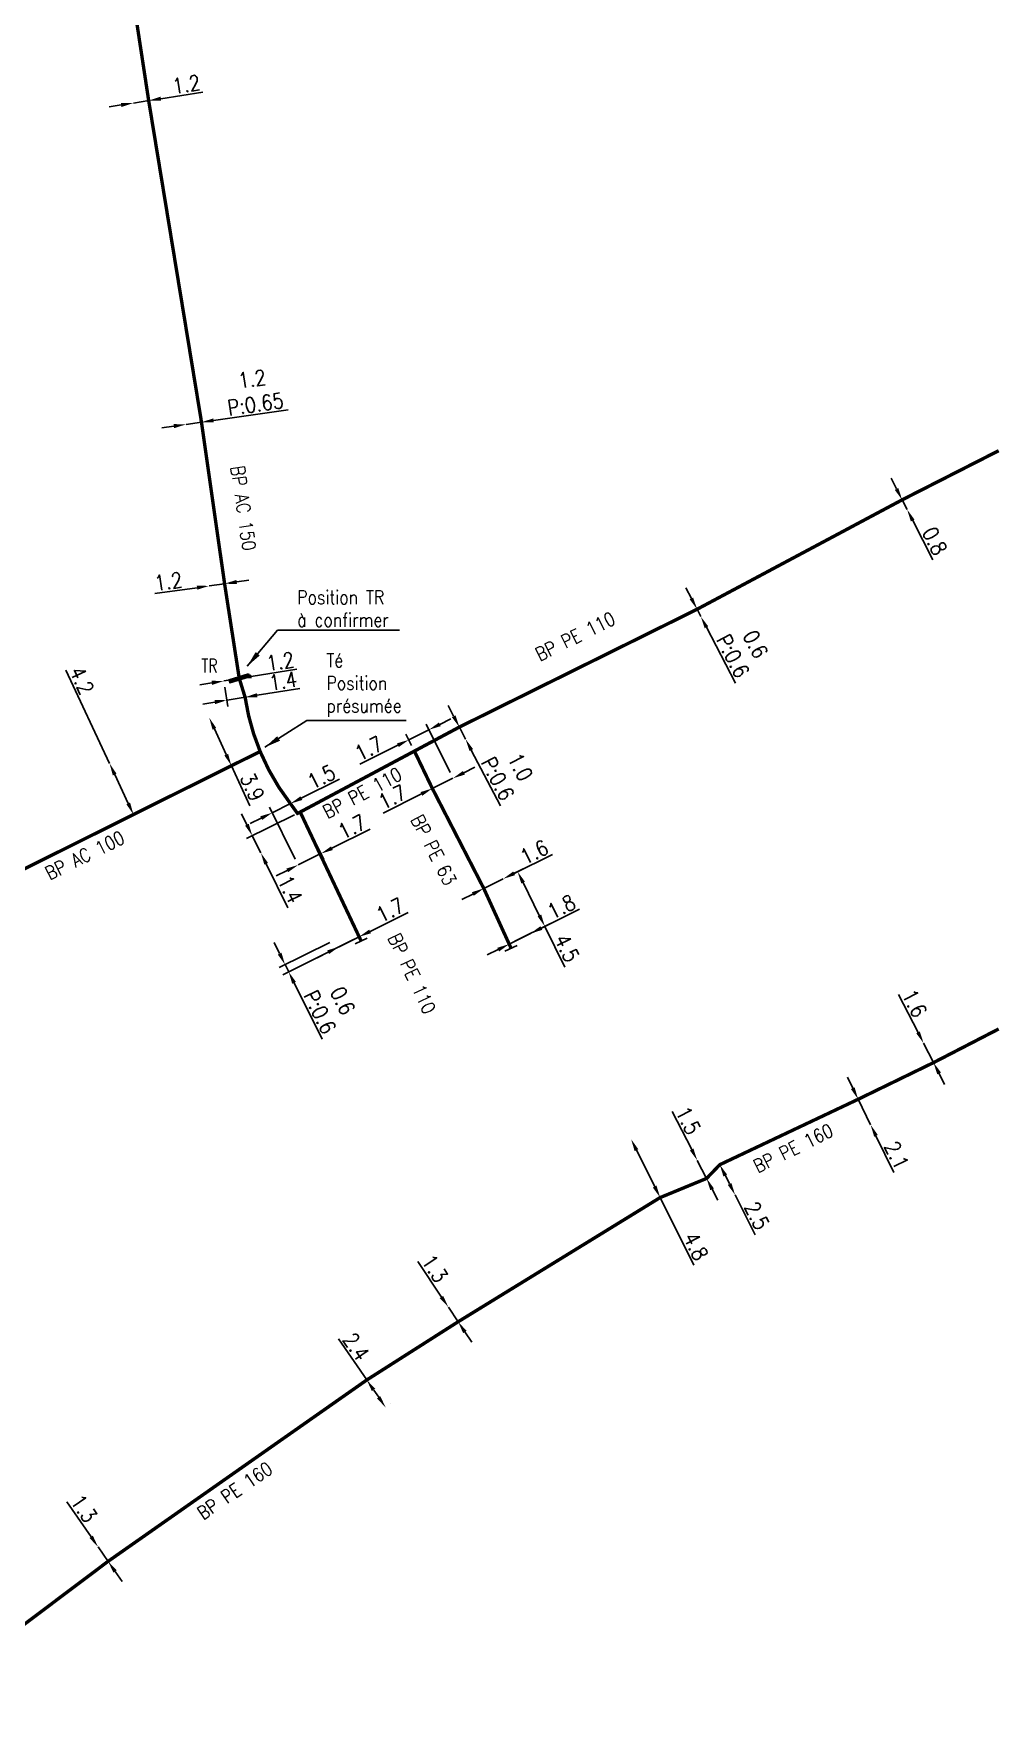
# Model space of a CAD drawing. Header units: millimetres. Extents: x 185000 to 186000, y 127990 to 129010.
# Drawn here: x 185928.9 to 186000.1, y 128261.5 to 128385.3 of the extents above; entities that cross this region are included whole.
import ezdxf
from ezdxf.enums import TextEntityAlignment as Align

# ---------------------------------------------------------------- set-up
doc = ezdxf.new("R2010")
doc.units = ezdxf.units.MM
doc.header["$PDMODE"] = 34
doc.linetypes.add('L_25_AP', pattern=[2000, 1000, 1000])
doc.linetypes.add('L_25_PE', pattern=[2000, 1000, 1000])
doc.layers.get('0').update_dxf_attribs({"linetype": 'CONTINUOUS'})
doc.layers.get('DEFPOINTS').update_dxf_attribs({"linetype": 'CONTINUOUS'})
for name, color, linetype in [('L_150', 1, 'CONTINUOUS'), ('L_300', 7, 'CONTINUOUS'), ('L_340', 7, 'CONTINUOUS')]:
    doc.layers.add(name, color=color, linetype=linetype)
doc.styles.get("Standard").update_dxf_attribs({"font": 'romans.shx', "width": 0.85})
doc.dimstyles.get("Standard").update_dxf_attribs({"dimtxt": 1.5, "dimasz": 1.2, "dimexe": 0.625, "dimexo": 0.625, "dimgap": 0.25, "dimtad": 1, "dimdec": 1, "dimzin": 0, "dimdsep": 46, "dimtxsty": 'Standard', "dimcen": -0.5, "dimadec": 0, "dimazin": 0, "dimtfac": 1, "dimtdec": 1, "dimtmove": 0, "dimatfit": 3, "dimfxl": 0, "dimtolj": 1, "dimtzin": 0, "dimarcsym": 0})

# ---------------------------------------------------------------- blocks, each defined once
blk = doc.blocks.new('*D429')
at = {"layer": 'DEFPOINTS', "color": 0, "linetype": 'Continuous', "transparency": 16777216}
for p in [(185933.67, 128273.82), (185933.67, 128273.82), (185934.41, 128272.76)]:
    blk.add_point(p, dxfattribs=at)
at = {"layer": 'L_150', "color": 0, "linetype": 'Continuous', "lineweight": -2, "transparency": 16777216}
for p, q in [((185933.16, 128274.56), (185931.37, 128277.15)), ((185934.41, 128272.76), (185933.67, 128273.82)), ((185934.93, 128272.02), (185935.44, 128271.28))]:
    blk.add_line(p, q, dxfattribs=at)
at = {"layer": 'L_150', "color": 0, "linetype": 'Continuous', "transparency": 16777216}
for points in [[(185933.29, 128274.65), (185933.04, 128274.48), (185933.67, 128273.82)], [(185935.05, 128272.1), (185934.8, 128271.93), (185934.41, 128272.76)]]:
    blk.add_solid(points, dxfattribs=at)
at = {"layer": 'L_150', "color": 0, "linetype": 'Continuous', "transparency": 16777216, "insert": (185932.63, 128276.65), "char_height": 1.125, "attachment_point": 5, "rotation": 304.6876}
blk.add_mtext('\\A1;1.3', dxfattribs=at)
blk = doc.blocks.new('*D430')
at = {"layer": 'DEFPOINTS', "color": 0, "linetype": 'Continuous', "transparency": 16777216}
for p in [(185953.46, 128286.12), (185954.85, 128284.1), (185954.85, 128284.1)]:
    blk.add_point(p, dxfattribs=at)
at = {"layer": 'L_150', "color": 0, "linetype": 'Continuous', "lineweight": -2, "transparency": 16777216}
for p, q in [((185953.46, 128286.12), (185951.37, 128289.14)), ((185953.84, 128286.39), (185953.84, 128286.39)), ((185954.34, 128284.85), (185953.97, 128285.38)), ((185955.23, 128284.37), (185955.23, 128284.37))]:
    blk.add_line(p, q, dxfattribs=at)
at = {"layer": 'L_150', "color": 0, "linetype": 'Continuous', "transparency": 16777216}
for points in [[(185954.09, 128285.47), (185953.84, 128285.3), (185953.46, 128286.12)], [(185954.46, 128284.93), (185954.21, 128284.76), (185954.85, 128284.1)]]:
    blk.add_solid(points, dxfattribs=at)
at = {"layer": 'L_150', "color": 0, "linetype": 'Continuous', "transparency": 16777216, "insert": (185952.68, 128288.57), "char_height": 1.125, "attachment_point": 5, "rotation": 304.5997}
blk.add_mtext('\\A1;2.4', dxfattribs=at)
blk = doc.blocks.new('*D431')
at = {"layer": 'DEFPOINTS', "color": 0, "linetype": 'Continuous', "transparency": 16777216}
for p in [(185959.47, 128291.49), (185959.47, 128291.49), (185960.19, 128290.41)]:
    blk.add_point(p, dxfattribs=at)
at = {"layer": 'L_150', "color": 0, "linetype": 'Continuous', "lineweight": -2, "transparency": 16777216}
for p, q in [((185958.97, 128292.23), (185957.22, 128294.85)), ((185960.19, 128290.41), (185959.47, 128291.49)), ((185960.69, 128289.66), (185961.19, 128288.91))]:
    blk.add_line(p, q, dxfattribs=at)
at = {"layer": 'L_150', "color": 0, "linetype": 'Continuous', "transparency": 16777216}
for points in [[(185959.09, 128292.32), (185958.84, 128292.15), (185959.47, 128291.49)], [(185960.81, 128289.74), (185960.56, 128289.57), (185960.19, 128290.41)]]:
    blk.add_solid(points, dxfattribs=at)
at = {"layer": 'L_150', "color": 0, "linetype": 'Continuous', "transparency": 16777216, "insert": (185958.47, 128294.33), "char_height": 1.125, "attachment_point": 5, "rotation": 303.7783}
blk.add_mtext('\\A1;1.3', dxfattribs=at)
blk = doc.blocks.new('*D432')
at = {"layer": 'DEFPOINTS', "color": 0, "linetype": 'Continuous', "transparency": 16777216}
for p in [(185972.93, 128303.86), (185972.93, 128303.86), (185975.07, 128299.56)]:
    blk.add_point(p, dxfattribs=at)
at = {"layer": 'L_150', "color": 0, "linetype": 'Continuous', "lineweight": -2, "transparency": 16777216}
for p, q in [((185973.33, 128303.05), (185974.67, 128300.37)), ((185975.07, 128299.56), (185977.56, 128294.58))]:
    blk.add_line(p, q, dxfattribs=at)
at = {"layer": 'L_150', "color": 0, "linetype": 'Continuous', "transparency": 16777216}
for points in [[(185973.46, 128303.12), (185973.19, 128302.98), (185972.93, 128303.86)], [(185974.8, 128300.44), (185974.53, 128300.3), (185975.07, 128299.56)]]:
    blk.add_solid(points, dxfattribs=at)
at = {"layer": 'L_150', "color": 0, "linetype": 'Continuous', "transparency": 16777216, "insert": (185977.7, 128295.97), "char_height": 1.125, "attachment_point": 5, "rotation": 296.5548}
blk.add_mtext('\\A1;4.8', dxfattribs=at)
blk = doc.blocks.new('*D433')
at = {"layer": 'DEFPOINTS', "color": 0, "linetype": 'Continuous', "transparency": 16777216}
for p in [(185979.46, 128301.98), (185980.59, 128299.75), (185980.59, 128299.75)]:
    blk.add_point(p, dxfattribs=at)
at = {"layer": 'L_150', "color": 0, "linetype": 'Continuous', "lineweight": -2, "transparency": 16777216}
for p, q in [((185979.87, 128301.18), (185980.18, 128300.56)), ((185980.59, 128299.75), (185982.06, 128296.82))]:
    blk.add_line(p, q, dxfattribs=at)
at = {"layer": 'L_150', "color": 0, "linetype": 'Continuous', "transparency": 16777216}
for points in [[(185980, 128301.25), (185979.73, 128301.11), (185979.46, 128301.98)], [(185980.32, 128300.62), (185980.05, 128300.49), (185980.59, 128299.75)]]:
    blk.add_solid(points, dxfattribs=at)
at = {"layer": 'L_150', "color": 0, "linetype": 'Continuous', "transparency": 16777216, "insert": (185982.19, 128298.22), "char_height": 1.125, "attachment_point": 5, "rotation": 296.7095}
blk.add_mtext('\\A1;2.5', dxfattribs=at)
blk = doc.blocks.new('*D434')
at = {"layer": 'DEFPOINTS', "color": 0, "linetype": 'Continuous', "transparency": 16777216}
for p in [(185989.65, 128306.8), (185990.57, 128304.92), (185990.57, 128304.92)]:
    blk.add_point(p, dxfattribs=at)
at = {"layer": 'L_150', "color": 0, "linetype": 'Continuous', "lineweight": -2, "transparency": 16777216}
for p, q in [((185989.26, 128307.61), (185988.86, 128308.42)), ((185989.65, 128306.8), (185990.57, 128304.92)), ((185990.96, 128304.11), (185992.28, 128301.4))]:
    blk.add_line(p, q, dxfattribs=at)
at = {"layer": 'L_150', "color": 0, "linetype": 'Continuous', "transparency": 16777216}
for points in [[(185989.39, 128307.68), (185989.12, 128307.55), (185989.65, 128306.8)], [(185991.1, 128304.17), (185990.83, 128304.04), (185990.57, 128304.92)]]:
    blk.add_solid(points, dxfattribs=at)
at = {"layer": 'L_150', "color": 0, "linetype": 'Continuous', "transparency": 16777216, "insert": (185992.49, 128302.68), "char_height": 1.125, "attachment_point": 5, "rotation": 295.943}
blk.add_mtext('\\A1;2.1', dxfattribs=at)
blk = doc.blocks.new('*D435')
at = {"layer": 'DEFPOINTS', "color": 0, "linetype": 'Continuous', "transparency": 16777216}
for p in [(185977.8, 128302.3), (185977.8, 128302.3), (185978.49, 128300.97)]:
    blk.add_point(p, dxfattribs=at)
at = {"layer": 'L_150', "color": 0, "linetype": 'Continuous', "lineweight": -2, "transparency": 16777216}
for p, q in [((185977.39, 128303.1), (185975.95, 128305.9)), ((185978.49, 128300.97), (185977.8, 128302.3)), ((185978.9, 128300.17), (185979.31, 128299.37))]:
    blk.add_line(p, q, dxfattribs=at)
at = {"layer": 'L_150', "color": 0, "linetype": 'Continuous', "transparency": 16777216}
for points in [[(185977.52, 128303.17), (185977.26, 128303.03), (185977.8, 128302.3)], [(185979.03, 128300.23), (185978.76, 128300.1), (185978.49, 128300.97)]]:
    blk.add_solid(points, dxfattribs=at)
at = {"layer": 'L_150', "color": 0, "linetype": 'Continuous', "transparency": 16777216, "insert": (185977.13, 128305.24), "char_height": 1.125, "attachment_point": 5, "rotation": 297.1933}
blk.add_mtext('\\A1;1.5', dxfattribs=at)
blk = doc.blocks.new('*D218')
at = {"layer": 'DEFPOINTS', "color": 0, "linetype": 'Continuous', "transparency": 16777216}
for p in [(185994.47, 128310.93), (185994.47, 128310.93), (185995.2, 128309.5)]:
    blk.add_point(p, dxfattribs=at)
at = {"layer": 'L_150', "color": 0, "linetype": 'Continuous', "lineweight": -2, "transparency": 16777216}
for p, q in [((185994.06, 128311.73), (185992.62, 128314.52)), ((185995.2, 128309.5), (185994.47, 128310.93)), ((185995.61, 128308.7), (185996.02, 128307.9))]:
    blk.add_line(p, q, dxfattribs=at)
at = {"layer": 'L_150', "color": 0, "linetype": 'Continuous', "transparency": 16777216}
for points in [[(185994.19, 128311.8), (185993.93, 128311.66), (185994.47, 128310.93)], [(185995.75, 128308.77), (185995.48, 128308.63), (185995.2, 128309.5)]]:
    blk.add_solid(points, dxfattribs=at)
at = {"layer": 'L_150', "color": 0, "linetype": 'Continuous', "transparency": 16777216, "insert": (185993.8, 128313.87), "char_height": 1.125, "attachment_point": 5, "rotation": 297.1933}
blk.add_mtext('\\A1;1.6', dxfattribs=at)
blk = doc.blocks.new('*D1901')
at = {"layer": 'DEFPOINTS', "color": 0, "linetype": 'Continuous', "transparency": 16777216}
for p in [(185936.27, 128380.19), (185936.27, 128380.19), (185937.4, 128380.37)]:
    blk.add_point(p, dxfattribs=at)
at = {"layer": 'L_150', "color": 0, "linetype": 'Continuous', "lineweight": -2, "transparency": 16777216}
for p, q in [((185938.29, 128380.51), (185941.39, 128381)), ((185935.38, 128380.05), (185934.49, 128379.91)), ((185936.27, 128380.19), (185937.4, 128380.37))]:
    blk.add_line(p, q, dxfattribs=at)
at = {"layer": 'L_150', "color": 0, "linetype": 'Continuous', "transparency": 16777216}
for points in [[(185935.35, 128380.2), (185935.4, 128379.9), (185936.27, 128380.19)], [(185938.27, 128380.66), (185938.31, 128380.36), (185937.4, 128380.37)]]:
    blk.add_solid(points, dxfattribs=at)
at = {"layer": 'L_150', "color": 0, "linetype": 'Continuous', "transparency": 16777216, "insert": (185940.17, 128381.57), "char_height": 1.125, "attachment_point": 5, "rotation": 8.969}
blk.add_mtext('\\A1;1.2', dxfattribs=at)
blk = doc.blocks.new('*D1902')
at = {"layer": 'DEFPOINTS', "color": 0, "linetype": 'Continuous', "transparency": 16777216}
for p in [(185940.15, 128356.52), (185940.15, 128356.52), (185941.29, 128356.68)]:
    blk.add_point(p, dxfattribs=at)
at = {"layer": 'L_150', "color": 0, "linetype": 'Continuous', "lineweight": -2, "transparency": 16777216}
for p, q in [((185942.18, 128356.81), (185947.68, 128357.59)), ((185939.26, 128356.39), (185938.37, 128356.27)), ((185940.15, 128356.52), (185941.29, 128356.68))]:
    blk.add_line(p, q, dxfattribs=at)
at = {"layer": 'L_150', "color": 0, "linetype": 'Continuous', "transparency": 16777216}
for points in [[(185939.24, 128356.54), (185939.28, 128356.24), (185940.15, 128356.52)], [(185942.16, 128356.96), (185942.2, 128356.66), (185941.29, 128356.68)]]:
    blk.add_solid(points, dxfattribs=at)
at = {"layer": 'L_150', "color": 0, "linetype": 'Continuous', "transparency": 16777216, "insert": (185945.14, 128358.94), "char_height": 1.125, "attachment_point": 5, "rotation": 8.1222}
blk.add_mtext('\\A1;1.2\\PP:0.65', dxfattribs=at)
blk = doc.blocks.new('*D1903')
at = {"layer": 'DEFPOINTS', "color": 0, "linetype": 'Continuous', "transparency": 16777216}
for p in [(185941.85, 128344.62), (185941.85, 128344.62), (185942.99, 128344.78)]:
    blk.add_point(p, dxfattribs=at)
at = {"layer": 'L_150', "color": 0, "linetype": 'Continuous', "lineweight": -2, "transparency": 16777216}
for p, q in [((185943.88, 128344.91), (185944.77, 128345.04)), ((185940.96, 128344.49), (185937.85, 128344.05)), ((185942.99, 128344.78), (185941.85, 128344.62))]:
    blk.add_line(p, q, dxfattribs=at)
at = {"layer": 'L_150', "color": 0, "linetype": 'Continuous', "transparency": 16777216}
for points in [[(185943.86, 128345.06), (185943.9, 128344.76), (185942.99, 128344.78)], [(185940.94, 128344.64), (185940.98, 128344.34), (185941.85, 128344.62)]]:
    blk.add_solid(points, dxfattribs=at)
at = {"layer": 'L_150', "color": 0, "linetype": 'Continuous', "transparency": 16777216, "insert": (185938.85, 128344.95), "char_height": 1.125, "attachment_point": 5, "rotation": 8.1733}
blk.add_mtext('\\A1;1.2', dxfattribs=at)
blk = doc.blocks.new('*D1904')
at = {"layer": 'DEFPOINTS', "color": 0, "linetype": 'Continuous', "transparency": 16777216}
for p in [(185942.94, 128337.62), (185942.94, 128337.62), (185944.07, 128337.81)]:
    blk.add_point(p, dxfattribs=at)
at = {"layer": 'L_340', "color": 0, "linetype": 'Continuous', "lineweight": -2, "transparency": 16777216}
for p, q in [((185942.94, 128337.62), (185944.07, 128337.81)), ((185944.96, 128337.95), (185948.32, 128338.48)), ((185942.05, 128337.48), (185941.16, 128337.34))]:
    blk.add_line(p, q, dxfattribs=at)
at = {"layer": 'L_340', "color": 0, "linetype": 'Continuous', "transparency": 16777216}
for points in [[(185942.03, 128337.63), (185942.07, 128337.33), (185942.94, 128337.62)], [(185944.94, 128338.1), (185944.99, 128337.8), (185944.07, 128337.81)]]:
    blk.add_solid(points, dxfattribs=at)
at = {"layer": 'L_340', "color": 0, "linetype": 'Continuous', "transparency": 16777216, "insert": (185947.09, 128339.05), "char_height": 1.125, "attachment_point": 5, "rotation": 9.0771}
blk.add_mtext('\\A1;1.2', dxfattribs=at)
blk = doc.blocks.new('*D1905')
at = {"layer": 'DEFPOINTS', "color": 0, "linetype": 'Continuous', "transparency": 16777216}
for p in [(185942.94, 128337.62), (185944.5, 128336.42), (185943.17, 128336.2)]:
    blk.add_point(p, dxfattribs=at)
at = {"layer": 'L_150', "color": 0, "linetype": 'Continuous', "lineweight": -2, "transparency": 16777216}
for p, q in [((185943.01, 128337.16), (185943.24, 128335.74)), ((185943.17, 128336.2), (185944.5, 128336.42)), ((185945.39, 128336.56), (185948.54, 128337.06)), ((185942.28, 128336.06), (185941.39, 128335.92))]:
    blk.add_line(p, q, dxfattribs=at)
at = {"layer": 'L_150', "color": 0, "linetype": 'Continuous', "transparency": 16777216}
for points in [[(185945.36, 128336.71), (185945.41, 128336.41), (185944.5, 128336.42)], [(185942.25, 128336.21), (185942.3, 128335.91), (185943.17, 128336.2)]]:
    blk.add_solid(points, dxfattribs=at)
at = {"layer": 'L_150', "color": 0, "linetype": 'Continuous', "transparency": 16777216, "insert": (185947.29, 128337.62), "char_height": 1.125, "attachment_point": 5, "rotation": 9.0771}
blk.add_mtext('\\A1;1.4', dxfattribs=at)
blk = doc.blocks.new('*D1906')
at = {"layer": 'DEFPOINTS', "color": 0, "linetype": 'Continuous', "transparency": 16777216}
for p in [(185941.86, 128334.91), (185941.86, 128334.91), (185943.49, 128331.37)]:
    blk.add_point(p, dxfattribs=at)
at = {"layer": 'L_150', "color": 0, "linetype": 'Continuous', "lineweight": -2, "transparency": 16777216}
for p, q in [((185942.24, 128334.1), (185943.11, 128332.19)), ((185943.49, 128331.37), (185944.84, 128328.43))]:
    blk.add_line(p, q, dxfattribs=at)
at = {"layer": 'L_150', "color": 0, "linetype": 'Continuous', "transparency": 16777216}
for points in [[(185942.37, 128334.16), (185942.1, 128334.03), (185941.86, 128334.91)], [(185943.25, 128332.25), (185942.98, 128332.13), (185943.49, 128331.37)]]:
    blk.add_solid(points, dxfattribs=at)
at = {"layer": 'L_150', "color": 0, "linetype": 'Continuous', "transparency": 16777216, "insert": (185945.03, 128329.81), "char_height": 1.125, "attachment_point": 5, "rotation": 294.6601}
blk.add_mtext('\\A1;3.9', dxfattribs=at)
blk = doc.blocks.new('*D1923')
at = {"layer": 'DEFPOINTS', "color": 0, "linetype": 'Continuous', "transparency": 16777216}
for p in [(185934.52, 128331.54), (185934.52, 128331.54), (185936.28, 128327.78)]:
    blk.add_point(p, dxfattribs=at)
at = {"layer": 'L_150', "color": 0, "linetype": 'Continuous', "lineweight": -2, "transparency": 16777216}
for p, q in [((185934.52, 128331.54), (185931.29, 128338.42)), ((185935.89, 128328.59), (185934.9, 128330.72))]:
    blk.add_line(p, q, dxfattribs=at)
at = {"layer": 'L_150', "color": 0, "linetype": 'Continuous', "transparency": 16777216}
for points in [[(185935.03, 128330.79), (185934.76, 128330.66), (185934.52, 128331.54)], [(185936.03, 128328.66), (185935.76, 128328.53), (185936.28, 128327.78)]]:
    blk.add_solid(points, dxfattribs=at)
at = {"layer": 'L_150', "color": 0, "linetype": 'Continuous', "transparency": 16777216, "insert": (185932.48, 128337.66), "char_height": 1.125, "attachment_point": 5, "rotation": 295.081}
blk.add_mtext('\\A1;4.2', dxfattribs=at)
blk = doc.blocks.new('*D1933')
at = {"layer": 'DEFPOINTS', "color": 0, "linetype": 'Continuous', "transparency": 16777216}
for p in [(185960.28, 128334.22), (185960.74, 128333.33), (185960.74, 128333.33)]:
    blk.add_point(p, dxfattribs=at)
at = {"layer": 'L_150', "color": 0, "linetype": 'Continuous', "lineweight": -2, "transparency": 16777216}
for p, q in [((185959.86, 128335.02), (185959.45, 128335.81)), ((185960.28, 128334.22), (185960.74, 128333.33)), ((185961.16, 128332.53), (185963.31, 128328.41))]:
    blk.add_line(p, q, dxfattribs=at)
at = {"layer": 'L_150', "color": 0, "linetype": 'Continuous', "transparency": 16777216}
for points in [[(185960, 128335.08), (185959.73, 128334.95), (185960.28, 128334.22)], [(185961.29, 128332.6), (185961.03, 128332.46), (185960.74, 128333.33)]]:
    blk.add_solid(points, dxfattribs=at)
at = {"layer": 'L_150', "color": 0, "linetype": 'Continuous', "transparency": 16777216, "insert": (185963.94, 128330.85), "char_height": 1.125, "attachment_point": 5, "rotation": 297.5251}
blk.add_mtext('\\A1;1.0\\PP:0.6', dxfattribs=at)
blk = doc.blocks.new('*D1934')
at = {"layer": 'DEFPOINTS', "color": 0, "linetype": 'Continuous', "transparency": 16777216}
for p in [(185948.56, 128327.96), (185945.66, 128324.95), (185945.66, 128324.95)]:
    blk.add_point(p, dxfattribs=at)
at = {"layer": 'L_150', "color": 0, "linetype": 'Continuous', "lineweight": -2, "transparency": 16777216}
for p, q in [((185944.63, 128327.02), (185944.23, 128327.83)), ((185948.14, 128327.76), (185944.61, 128326.01)), ((185945.03, 128326.22), (185945.66, 128324.95)), ((185946.06, 128324.14), (185947.66, 128320.91))]:
    blk.add_line(p, q, dxfattribs=at)
at = {"layer": 'L_150', "color": 0, "linetype": 'Continuous', "transparency": 16777216}
for points in [[(185944.77, 128327.09), (185944.5, 128326.96), (185945.03, 128326.22)], [(185946.19, 128324.21), (185945.92, 128324.08), (185945.66, 128324.95)]]:
    blk.add_solid(points, dxfattribs=at)
at = {"layer": 'L_150', "color": 0, "linetype": 'Continuous', "transparency": 16777216, "insert": (185947.82, 128322.27), "char_height": 1.125, "attachment_point": 5, "rotation": 296.3616}
blk.add_mtext('\\A1;1.4', dxfattribs=at)
blk = doc.blocks.new('*D1935')
at = {"layer": 'DEFPOINTS', "color": 0, "linetype": 'Continuous', "transparency": 16777216}
for p in [(185948.56, 128327.96), (185948.41, 128324.06), (185948.41, 128324.06)]:
    blk.add_point(p, dxfattribs=at)
at = {"layer": 'L_150', "color": 0, "linetype": 'Continuous', "lineweight": -2, "transparency": 16777216}
for p, q in [((185948.77, 128327.54), (185950.3, 128324.48)), ((185950.89, 128325.3), (185953.71, 128326.7)), ((185948.41, 128324.06), (185950.09, 128324.9)), ((185947.61, 128323.66), (185946.8, 128323.26))]:
    blk.add_line(p, q, dxfattribs=at)
at = {"layer": 'L_150', "color": 0, "linetype": 'Continuous', "transparency": 16777216}
for points in [[(185950.83, 128325.43), (185950.96, 128325.16), (185950.09, 128324.9)], [(185947.54, 128323.8), (185947.67, 128323.53), (185948.41, 128324.06)]]:
    blk.add_solid(points, dxfattribs=at)
at = {"layer": 'L_150', "color": 0, "linetype": 'Continuous', "transparency": 16777216, "insert": (185952.37, 128326.87), "char_height": 1.125, "attachment_point": 5, "rotation": 26.4579}
blk.add_mtext('\\A1;1.7', dxfattribs=at)
blk = doc.blocks.new('*D1936')
at = {"layer": 'DEFPOINTS', "color": 0, "linetype": 'Continuous', "transparency": 16777216}
for p in [(185946.5, 128327.91), (185947.84, 128328.58), (185948.41, 128324.06)]:
    blk.add_point(p, dxfattribs=at)
at = {"layer": 'L_150', "color": 0, "linetype": 'Continuous', "lineweight": -2, "transparency": 16777216}
for p, q in [((185948.64, 128328.98), (185951.46, 128330.38)), ((185948.2, 128324.48), (185946.29, 128328.33)), ((185946.5, 128327.91), (185947.84, 128328.58)), ((185945.69, 128327.51), (185944.88, 128327.11))]:
    blk.add_line(p, q, dxfattribs=at)
at = {"layer": 'L_150', "color": 0, "linetype": 'Continuous', "transparency": 16777216}
for points in [[(185948.58, 128329.12), (185948.71, 128328.85), (185947.84, 128328.58)], [(185945.62, 128327.65), (185945.76, 128327.38), (185946.5, 128327.91)]]:
    blk.add_solid(points, dxfattribs=at)
at = {"layer": 'L_150', "color": 0, "linetype": 'Continuous', "transparency": 16777216, "insert": (185950.12, 128330.55), "char_height": 1.125, "attachment_point": 5, "rotation": 26.4579}
blk.add_mtext('\\A1;1.5', dxfattribs=at)
blk = doc.blocks.new('*D1937')
at = {"layer": 'DEFPOINTS', "color": 0, "linetype": 'Continuous', "transparency": 16777216}
for p in [(185951.15, 128318.57), (185952.9, 128318.77), (185947.44, 128316.72)]:
    blk.add_point(p, dxfattribs=at)
at = {"layer": 'L_300', "color": 0, "linetype": 'Continuous', "lineweight": -2, "transparency": 16777216}
for p, q in [((185947.04, 128317.53), (185946.64, 128318.34)), ((185950.73, 128318.36), (185947.02, 128316.52)), ((185952.48, 128318.56), (185947.29, 128315.98)), ((185947.44, 128316.72), (185947.71, 128316.19)), ((185948.11, 128315.38), (185950.17, 128311.22))]:
    blk.add_line(p, q, dxfattribs=at)
at = {"layer": 'L_300', "color": 0, "linetype": 'Continuous', "transparency": 16777216}
for points in [[(185947.18, 128317.6), (185946.91, 128317.46), (185947.44, 128316.72)], [(185948.24, 128315.45), (185947.97, 128315.31), (185947.71, 128316.19)]]:
    blk.add_solid(points, dxfattribs=at)
at = {"layer": 'L_300', "color": 0, "linetype": 'Continuous', "transparency": 16777216, "insert": (185950.85, 128313.64), "char_height": 1.125, "attachment_point": 5, "rotation": 296.3458}
blk.add_mtext('\\A1;0.6\\PP:0.6', dxfattribs=at)
blk = doc.blocks.new('*D1938')
at = {"layer": 'DEFPOINTS', "color": 0, "linetype": 'Continuous', "transparency": 16777216}
for p in [(185951.42, 128318.03), (185951.42, 128318.03), (185952.9, 128318.77)]:
    blk.add_point(p, dxfattribs=at)
at = {"layer": 'L_300', "color": 0, "linetype": 'Continuous', "lineweight": -2, "transparency": 16777216}
for p, q in [((185953.7, 128319.17), (185956.51, 128320.57)), ((185951.42, 128318.03), (185952.9, 128318.77)), ((185950.61, 128317.63), (185949.81, 128317.23))]:
    blk.add_line(p, q, dxfattribs=at)
at = {"layer": 'L_300', "color": 0, "linetype": 'Continuous', "transparency": 16777216}
for points in [[(185953.64, 128319.3), (185953.77, 128319.03), (185952.9, 128318.77)], [(185950.55, 128317.77), (185950.68, 128317.5), (185951.42, 128318.03)]]:
    blk.add_solid(points, dxfattribs=at)
at = {"layer": 'L_300', "color": 0, "linetype": 'Continuous', "transparency": 16777216, "insert": (185955.18, 128320.74), "char_height": 1.125, "attachment_point": 5, "rotation": 26.4579}
blk.add_mtext('\\A1;1.7', dxfattribs=at)
blk = doc.blocks.new('L_340_07')
at = {"color": 0, "linetype": 'Continuous', "const_width": 0.25, "flags": 128}
blk.add_lwpolyline([(0, 0), (0.35, 0)], dxfattribs=at)
at = {"color": 0, "linetype": 'Continuous', "flags": 128}
blk.add_lwpolyline([(0.35, -0.5), (0.35, 0.5)], dxfattribs=at)
at = {"color": 0, "linetype": 'Continuous', "width": 0.75, "flags": 3}
for tag, p in [('DEF_LEG', (0.72, -3.47)), ('DEF_COUP', (0.72, -5.97)), ('DEF_TYPE', (0.72, -8.47))]:
    blk.add_attdef(tag, text='', height=1.2, dxfattribs=at).set_placement(p, align=Align.MIDDLE)
blk = doc.blocks.new('*D1939')
at = {"layer": 'DEFPOINTS', "color": 0, "linetype": 'Continuous', "transparency": 16777216}
for p in [(185959.81, 128330.45), (185959.81, 128330.45), (185958.29, 128329.7)]:
    blk.add_point(p, dxfattribs=at)
at = {"layer": 'L_150', "color": 0, "linetype": 'Continuous', "lineweight": -2, "transparency": 16777216}
for p, q in [((185959.81, 128330.45), (185958.29, 128329.7)), ((185960.62, 128330.86), (185961.42, 128331.26)), ((185957.49, 128329.29), (185954.68, 128327.89))]:
    blk.add_line(p, q, dxfattribs=at)
at = {"layer": 'L_150', "color": 0, "linetype": 'Continuous', "transparency": 16777216}
for points in [[(185960.55, 128330.99), (185960.69, 128330.72), (185959.81, 128330.45)], [(185957.42, 128329.43), (185957.55, 128329.16), (185958.29, 128329.7)]]:
    blk.add_solid(points, dxfattribs=at)
at = {"layer": 'L_150', "color": 0, "linetype": 'Continuous', "transparency": 16777216, "insert": (185955.34, 128329.06), "char_height": 1.125, "attachment_point": 5, "rotation": 26.4969}
blk.add_mtext('\\A1;1.7', dxfattribs=at)
blk = doc.blocks.new('*D1940')
at = {"layer": 'DEFPOINTS', "color": 0, "linetype": 'Continuous', "transparency": 16777216}
for p in [(185963.51, 128323.04), (185964.57, 128323.57), (185963.95, 128318.23)]:
    blk.add_point(p, dxfattribs=at)
at = {"layer": 'L_340', "color": 0, "linetype": 'Continuous', "lineweight": -2, "transparency": 16777216}
for p, q in [((185963.93, 128323.25), (185964.99, 128323.78)), ((185964.97, 128322.76), (185966.17, 128320.34)), ((185964.37, 128318.44), (185966.99, 128319.75)), ((185966.57, 128319.54), (185968.06, 128316.54))]:
    blk.add_line(p, q, dxfattribs=at)
at = {"layer": 'L_340', "color": 0, "linetype": 'Continuous', "transparency": 16777216}
for points in [[(185965.11, 128322.83), (185964.84, 128322.7), (185964.57, 128323.57)], [(185966.31, 128320.41), (185966.04, 128320.28), (185966.57, 128319.54)]]:
    blk.add_solid(points, dxfattribs=at)
at = {"layer": 'L_340', "color": 0, "linetype": 'Continuous', "transparency": 16777216, "insert": (185968.2, 128317.94), "char_height": 1.125, "attachment_point": 5, "rotation": 296.3931}
blk.add_mtext('\\A1;4.5', dxfattribs=at)
blk = doc.blocks.new('*D1941')
at = {"layer": 'DEFPOINTS', "color": 0, "linetype": 'Continuous', "transparency": 16777216}
for p in [(185963.51, 128323.04), (185963.51, 128323.04), (185962.08, 128322.33)]:
    blk.add_point(p, dxfattribs=at)
at = {"layer": 'L_150', "color": 0, "linetype": 'Continuous', "lineweight": -2, "transparency": 16777216}
for p, q in [((185964.32, 128323.44), (185967.13, 128324.84)), ((185962.08, 128322.33), (185963.51, 128323.04)), ((185961.27, 128321.92), (185960.47, 128321.52))]:
    blk.add_line(p, q, dxfattribs=at)
at = {"layer": 'L_150', "color": 0, "linetype": 'Continuous', "transparency": 16777216}
for points in [[(185964.25, 128323.58), (185964.38, 128323.31), (185963.51, 128323.04)], [(185961.21, 128322.06), (185961.34, 128321.79), (185962.08, 128322.33)]]:
    blk.add_solid(points, dxfattribs=at)
at = {"layer": 'L_150', "color": 0, "linetype": 'Continuous', "transparency": 16777216, "insert": (185965.79, 128325.01), "char_height": 1.125, "attachment_point": 5, "rotation": 26.4969}
blk.add_mtext('\\A1;1.6', dxfattribs=at)
blk = doc.blocks.new('*D1942')
at = {"layer": 'DEFPOINTS', "color": 0, "linetype": 'Continuous', "transparency": 16777216}
for p in [(185965.51, 128319.01), (185965.51, 128319.01), (185963.95, 128318.23)]:
    blk.add_point(p, dxfattribs=at)
at = {"layer": 'L_340', "color": 0, "linetype": 'Continuous', "lineweight": -2, "transparency": 16777216}
for p, q in [((185966.32, 128319.41), (185969.13, 128320.81)), ((185963.95, 128318.23), (185965.51, 128319.01)), ((185963.14, 128317.83), (185962.34, 128317.43))]:
    blk.add_line(p, q, dxfattribs=at)
at = {"layer": 'L_340', "color": 0, "linetype": 'Continuous', "transparency": 16777216}
for points in [[(185966.25, 128319.55), (185966.39, 128319.28), (185965.51, 128319.01)], [(185963.07, 128317.96), (185963.21, 128317.69), (185963.95, 128318.23)]]:
    blk.add_solid(points, dxfattribs=at)
at = {"layer": 'L_340', "color": 0, "linetype": 'Continuous', "transparency": 16777216, "insert": (185967.79, 128320.98), "char_height": 1.125, "attachment_point": 5, "rotation": 26.4969}
blk.add_mtext('\\A1;1.8', dxfattribs=at)
blk = doc.blocks.new('*D1943')
at = {"layer": 'DEFPOINTS', "color": 0, "linetype": 'Continuous', "transparency": 16777216}
for p in [(185958.04, 128334.02), (185956.97, 128332.45), (185959.81, 128330.45)]:
    blk.add_point(p, dxfattribs=at)
at = {"layer": 'L_150', "color": 0, "linetype": 'Continuous', "lineweight": -2, "transparency": 16777216}
for p, q in [((185958.04, 128334.02), (185956.56, 128333.28)), ((185959.6, 128330.87), (185957.83, 128334.44)), ((185958.84, 128334.42), (185959.65, 128334.82)), ((185955.75, 128332.88), (185952.94, 128331.48)), ((185956.76, 128332.87), (185956.35, 128333.7))]:
    blk.add_line(p, q, dxfattribs=at)
at = {"layer": 'L_150', "color": 0, "linetype": 'Continuous', "transparency": 16777216}
for points in [[(185958.78, 128334.56), (185958.91, 128334.29), (185958.04, 128334.02)], [(185955.69, 128333.02), (185955.82, 128332.75), (185956.56, 128333.28)]]:
    blk.add_solid(points, dxfattribs=at)
at = {"layer": 'L_150', "color": 0, "linetype": 'Continuous', "transparency": 16777216, "insert": (185953.61, 128332.65), "char_height": 1.125, "attachment_point": 5, "rotation": 26.4969}
blk.add_mtext('\\A1;1.7', dxfattribs=at)
blk = doc.blocks.new('*D1944')
at = {"layer": 'DEFPOINTS', "color": 0, "linetype": 'Continuous', "transparency": 16777216}
for p in [(185977.79, 128342.9), (185978.06, 128342.36), (185978.06, 128342.36)]:
    blk.add_point(p, dxfattribs=at)
at = {"layer": 'L_150', "color": 0, "linetype": 'Continuous', "lineweight": -2, "transparency": 16777216}
for p, q in [((185977.37, 128343.7), (185976.96, 128344.49)), ((185977.79, 128342.9), (185978.06, 128342.36)), ((185978.48, 128341.57), (185980.62, 128337.45))]:
    blk.add_line(p, q, dxfattribs=at)
at = {"layer": 'L_150', "color": 0, "linetype": 'Continuous', "transparency": 16777216}
for points in [[(185977.5, 128343.76), (185977.24, 128343.63), (185977.79, 128342.9)], [(185978.61, 128341.64), (185978.35, 128341.5), (185978.06, 128342.36)]]:
    blk.add_solid(points, dxfattribs=at)
at = {"layer": 'L_150', "color": 0, "linetype": 'Continuous', "transparency": 16777216, "insert": (185981.26, 128339.89), "char_height": 1.125, "attachment_point": 5, "rotation": 297.491}
blk.add_mtext('\\A1;0.6\\PP:0.6', dxfattribs=at)
blk = doc.blocks.new('*D1945')
at = {"layer": 'DEFPOINTS', "color": 0, "linetype": 'Continuous', "transparency": 16777216}
for p in [(185992.89, 128350.96), (185993.26, 128350.24), (185993.26, 128350.24)]:
    blk.add_point(p, dxfattribs=at)
at = {"layer": 'L_150', "color": 0, "linetype": 'Continuous', "lineweight": -2, "transparency": 16777216}
for p, q in [((185992.48, 128351.76), (185992.07, 128352.56)), ((185992.89, 128350.96), (185993.26, 128350.24)), ((185993.67, 128349.44), (185995.16, 128346.53))]:
    blk.add_line(p, q, dxfattribs=at)
at = {"layer": 'L_150', "color": 0, "linetype": 'Continuous', "transparency": 16777216}
for points in [[(185992.61, 128351.83), (185992.35, 128351.69), (185992.89, 128350.96)], [(185993.8, 128349.51), (185993.53, 128349.37), (185993.26, 128350.24)]]:
    blk.add_solid(points, dxfattribs=at)
at = {"layer": 'L_150', "color": 0, "linetype": 'Continuous', "transparency": 16777216, "insert": (185995.29, 128347.93), "char_height": 1.125, "attachment_point": 5, "rotation": 297.1283}
blk.add_mtext('\\A1;0.8', dxfattribs=at)
blk = doc.blocks.new('L_340_19')
at = {"linetype": 'Continuous'}
blk.add_hatch(color=0, dxfattribs=at).paths.add_polyline_path([(0.12, 0.75), (-0.12, 0.75), (-0.12, -0.75), (0.12, -0.75)])
at = {"color": 0, "linetype": 'Continuous'}
blk.add_lwpolyline([(-0.12, 0.75), (0.12, 0.75), (0.12, -0.75), (-0.12, -0.75)], close=True, dxfattribs=at)
at = {"color": 0, "linetype": 'Continuous', "width": 0.75}
for tag, height, flags, p in [('TR', 1, 8, (0, 1.98)), ('DEF_LEG', 1.2, 3, (0, -5)), ('DEF_COUP', 1.2, 3, (0, -7.5)), ('DEF_TYPE', 1.2, 3, (0, -10))]:
    blk.add_attdef(tag, text='', height=height, dxfattribs=dict(at, flags=flags)).set_placement(p, align=Align.MIDDLE)

msp = doc.modelspace()

# ---------------------------------------------------------------- linework, layer by layer
at = {"layer": 'L_150', "linetype": 'L_25_AP', "const_width": 0.25, "flags": 128}
msp.add_lwpolyline([(185944.07, 128337.81), (185942.99, 128344.78), (185942.99, 128344.78), (185941.29, 128356.68), (185941.29, 128356.68), (185937.4, 128380.37), (185937.4, 128380.37), (185935.58, 128392.29), (185933.68, 128404.14), (185933.68, 128404.14), (185931.84, 128415.67), (185931.75, 128416.26, 0.194787), (185931.65, 128416.42), (185924.93, 128421.45), (185924.93, 128421.45), (185915.37, 128428.61), (185915.37, 128428.61), (185899.1, 128440.09)], format="xyb", dxfattribs=at)
at = {"layer": 'L_150', "linetype": 'L_25_PE', "const_width": 0.25, "flags": 128}
msp.add_lwpolyline([(186000, 128354.58), (185992.89, 128350.96), (185977.79, 128342.9), (185960.28, 128334.22), (185956.97, 128332.45), (185948.56, 128327.96), (185948.56, 128327.96), (185948.36, 128327.86), (185947.84, 128328.58, -0.066311), (185945.61, 128332.42, -0.06177), (185944.5, 128336.42), (185944.07, 128337.81)], format="xyb", dxfattribs=at)
at = {"layer": 'L_150', "linetype": 'L_25_AP', "const_width": 0.25, "flags": 128}
msp.add_lwpolyline([(185887.18, 128302.65), (185894.26, 128306.39), (185904.66, 128311.62), (185904.66, 128311.62), (185915.21, 128317.01), (185922.32, 128320.73), (185925.76, 128322.53), (185925.76, 128322.53), (185936.28, 128327.78), (185936.28, 128327.78), (185943.49, 128331.37), (185943.49, 128331.37), (185945.61, 128332.42)], dxfattribs=at)
at = {"layer": 'L_150', "linetype": 'L_25_PE', "const_width": 0.25, "flags": 128}
for points in [[(185963.95, 128318.23), (185962.08, 128322.33), (185958.29, 128329.7), (185956.97, 128332.45)], [(185948.56, 128327.96), (185952.9, 128318.77)], [(185884.56, 128232.58), (185886.03, 128233.59), (185885.7, 128239.16), (185891.22, 128243.36), (185896.14, 128246.54), (185903.51, 128251.63), (185915.34, 128259.99), (185922.19, 128263.57), (185934.41, 128272.76), (185953.46, 128286.12), (185960.19, 128290.41), (185975.07, 128299.56), (185978.49, 128300.97), (185979.46, 128301.98), (185989.65, 128306.8), (185995.2, 128309.5), (186000, 128311.98)]]:
    msp.add_lwpolyline(points, dxfattribs=at)

# ---------------------------------------------------------------- block references
at = {"layer": 'L_340'}
ref = msp.add_blockref('L_340_19', (185944.07, 128337.81), dxfattribs=dict(at, rotation=286.9933653983354))
ref.add_attrib('TR', 'TR', dxfattribs={"layer": '0', "color": 0, "linetype": 'Continuous', "height": 1, "width": 0.75}).set_placement((185941.87, 128338.74), align=Align.MIDDLE)
for p, rotation in [((185952.9, 128318.77), 295.2404984467175), ((185963.95, 128318.23), 294.5139978968331)]:
    msp.add_blockref('L_340_07', p, dxfattribs=dict(at, rotation=rotation))

# ---------------------------------------------------------------- texts
at = {"layer": 'L_150', "linetype": 'Continuous', "width": 0.85}
for s, rotation, p in [('BP AC 150', 278.1733, (185944.38, 128350.35)), ('BP PE 110', 26.3725, (185968.82, 128340.9)), ('BP PE 110', 28.0836, (185953.13, 128329.37)), ('BP PE 63', 297.1884, (185958.39, 128325.16)), ('BP AC 100', 26.5135, (185932.7, 128324.77)), ('BP PE 110', 295.2405, (185956.79, 128316.06)), ('BP PE 160', 26.3976, (185984.87, 128303.19)), ('BP PE 160', 34.3102, (185943.74, 128277.96))]:
    msp.add_text(s, height=1, rotation=rotation, dxfattribs=at).set_placement(p, align=Align.MIDDLE)
at = {"layer": 'L_150', "linetype": 'Continuous', "insert": (185950.49, 128337.3), "char_height": 1, "attachment_point": 4}
msp.add_mtext('Té\\PPosition\\Pprésumée', dxfattribs=at)
at = {"layer": 'L_340', "linetype": 'Continuous', "insert": (185948.34, 128342.95), "char_height": 1, "attachment_point": 4}
msp.add_mtext('Position TR\\Pà confirmer', dxfattribs=at)

# ---------------------------------------------------------------- dimensions: what is measured, and where the dimension line sits
at = {"layer": 'L_150', "linetype": 'Continuous'}
for base, p1, p2, angle, override, picture, middle, dimtype in [((185936.27, 128380.19), (185937.4, 128380.37), (185936.27, 128380.19), 8.969, {"dimscale": 0.75, "dimatfit": 0}, '*D1901', (185940.29, 128380.82), 160), ((185993.26, 128350.24), (185992.89, 128350.96), (185993.26, 128350.24), 117.1283, {"dimscale": 0.75, "dimatfit": 0}, '*D1945', (185994.62, 128347.58), 160), ((185941.8529, 128344.62), (185942.9912, 128344.7835), (185941.8529, 128344.62), 8.1733, {"dimscale": 0.75, "dimlfac": 1, "dimlunit": 2, "dimatfit": 0}, '*D1903', (185938.9616, 128344.2047), 160), ((185934.51619, 128331.53663), (185936.27537, 128327.77794), (185934.51619, 128331.53663), 295.081, {"dimscale": 0.75}, '*D1923', (185931.79746, 128337.3455), 160), ((185943.1656, 128336.2036), (185944.4987, 128336.4165), (185942.9387, 128337.6239), 9.0771, {"dimscale": 0.75, "dimatfit": 0}, '*D1905', (185947.4056, 128336.8809), 160), ((185941.86, 128334.91), (185943.49, 128331.37), (185941.86, 128334.91), 294.6601, {"dimscale": 0.75}, '*D1906', (185944.35, 128329.49), 160), ((185958.04, 128334.02), (185956.97, 128332.45), (185959.81, 128330.45), 206.4969, {"dimscale": 0.75, "dimatfit": 0}, '*D1943', (185953.95, 128331.98), 160), ((185946.5, 128327.91), (185947.84, 128328.58), (185948.41, 128324.06), 26.4579, {"dimscale": 0.75, "dimatfit": 0}, '*D1936', (185950.45, 128329.88), 160), ((185959.81, 128330.45), (185958.29, 128329.7), (185959.81, 128330.45), 206.4969, {"dimscale": 0.75, "dimatfit": 0}, '*D1939', (185955.68, 128328.39), 160), ((185945.66, 128324.95), (185948.56, 128327.96), (185945.66, 128324.95), 116.3616, {"dimscale": 0.75, "dimatfit": 0}, '*D1934', (185947.15, 128321.94), 160), ((185963.51, 128323.04), (185962.08, 128322.33), (185963.51, 128323.04), 206.4969, {"dimscale": 0.75, "dimatfit": 0}, '*D1941', (185966.12, 128324.34), 160), ((185994.47, 128310.93), (185995.2, 128309.5), (185994.47, 128310.93), 297.1933, {"dimscale": 0.75, "dimlfac": 1, "dimlunit": 2, "dimatfit": 0}, '*D218', (185993.14, 128313.53), 160), ((185990.57, 128304.92), (185989.65, 128306.8), (185990.57, 128304.92), 295.943, {"dimscale": 0.75}, '*D434', (185991.82, 128302.35), 161), ((185977.8, 128302.3), (185978.49, 128300.97), (185977.8, 128302.3), 117.1933, {"dimscale": 0.75}, '*D435', (185976.47, 128304.9), 161), ((185972.93, 128303.86), (185975.07, 128299.56), (185972.93, 128303.86), 116.5548, {"dimscale": 0.75}, '*D432', (185977.03, 128295.64), 161), ((185980.59, 128299.75), (185979.46, 128301.98), (185980.59, 128299.75), 296.7095, {"dimscale": 0.75}, '*D433', (185981.52, 128297.88), 161), ((185959.47, 128291.49), (185960.19, 128290.41), (185959.47, 128291.49), 123.7783, {"dimscale": 0.75}, '*D431', (185957.84, 128293.91), 161), ((185954.84825, 128284.104708), (185953.456442, 128286.120984), (185954.84765, 128284.104294), 304.599745, {"dimscale": 0.75}, '*D430', (185952.062758, 128288.142547), 161), ((185933.67, 128273.82), (185934.41, 128272.76), (185933.67, 128273.82), 124.6876, {"dimscale": 0.75}, '*D429', (185932.01, 128276.23), 161)]:
    dim = msp.add_linear_dim(base=base, p1=p1, p2=p2, angle=angle, dimstyle='Standard', override=override, dxfattribs=at)
    dim.commit()
    dim.dimension.update_dxf_attribs({"geometry": picture, "text_midpoint": middle, "dimtype": dimtype})
for base, p1, p2, angle, text, override, picture, middle in [((185940.15, 128356.52), (185941.29, 128356.68), (185940.15, 128356.52), 8.1222, '<>\\PP:0.65', {"dimscale": 0.75, "dimatfit": 0}, '*D1902', (185945.38, 128357.27)), ((185978.06, 128342.36), (185977.79, 128342.9), (185978.06, 128342.36), 117.491, '<>\\PP:0.6', {"dimscale": 0.75, "dimlfac": 1, "dimlunit": 2, "dimatfit": 0}, '*D1944', (185979.76, 128339.11)), ((185960.74, 128333.33), (185960.28, 128334.22), (185960.74, 128333.33), 117.5251, '<>\\PP:0.6', {"dimscale": 0.75, "dimlfac": 1, "dimlunit": 2, "dimatfit": 0}, '*D1933', (185962.44, 128330.07)), ((185948.41, 128324.06), (185948.56, 128327.96), (185948.41, 128324.06), 26.4579, '1.7', {"dimscale": 0.75, "dimatfit": 0}, '*D1935', (185952.7, 128326.2))]:
    dim = msp.add_linear_dim(base=base, p1=p1, p2=p2, angle=angle, text=text, dimstyle='Standard', override=override, dxfattribs=at)
    dim.commit()
    dim.dimension.update_dxf_attribs({"geometry": picture, "text_midpoint": middle, "dimtype": 160})
at = {"layer": 'L_300', "linetype": 'Continuous'}
dim = msp.add_linear_dim(base=(185951.42, 128318.03), p1=(185952.9, 128318.77), p2=(185951.42, 128318.03), angle=26.4579, dimstyle='Standard', override={"dimscale": 0.75, "dimatfit": 0}, dxfattribs=at)
dim.commit()
dim.dimension.update_dxf_attribs({"geometry": '*D1938', "text_midpoint": (185955.51, 128320.07), "dimtype": 160})
dim = msp.add_linear_dim(base=(185947.44, 128316.72), p1=(185952.9, 128318.77), p2=(185951.15, 128318.57), angle=296.3458, text='<>\\PP:0.6', dimstyle='Standard', override={"dimscale": 0.75, "dimatfit": 0}, dxfattribs=at)
dim.commit()
dim.dimension.update_dxf_attribs({"geometry": '*D1937', "text_midpoint": (185949.34, 128312.9), "dimtype": 160})
at = {"layer": 'L_340', "linetype": 'Continuous'}
for base, p1, p2, angle, override, picture, middle in [((185942.94, 128337.62), (185944.07, 128337.81), (185942.94, 128337.62), 9.0771, {"dimscale": 0.75, "dimatfit": 0}, '*D1904', (185947.21, 128338.31)), ((185964.57, 128323.57), (185963.95, 128318.23), (185963.51, 128323.04), 296.3931, {"dimscale": 0.75}, '*D1940', (185967.53, 128317.6)), ((185965.5128, 128319.0099), (185963.9466, 128318.2291), (185965.5128, 128319.0099), 206.4969, {"dimscale": 0.75, "dimlfac": 1, "dimlunit": 2, "dimatfit": 0}, '*D1942', (185968.1269, 128320.3131))]:
    dim = msp.add_linear_dim(base=base, p1=p1, p2=p2, angle=angle, dimstyle='Standard', override=override, dxfattribs=at)
    dim.commit()
    dim.dimension.update_dxf_attribs({"geometry": picture, "text_midpoint": middle, "dimtype": 160})

# ---------------------------------------------------------------- leaders
at = {"layer": 'L_150', "linetype": 'Continuous', "annotation_type": 0, "has_hookline": 1, "hookline_direction": 0, "text_width": 5.87}
msp.add_leader([(185945.96, 128332.73), (185949.04, 128334.71), (185950.24, 128334.71)], dimstyle='Standard', dxfattribs=at)
at = {"layer": 'L_340', "linetype": 'Continuous', "annotation_type": 0, "has_hookline": 1, "hookline_direction": 0, "text_width": 7.53}
msp.add_leader([(185944.66, 128338.7), (185946.89, 128341.37), (185948.09, 128341.37)], dimstyle='Standard', dxfattribs=at)

doc.saveas('drawing.dxf')
